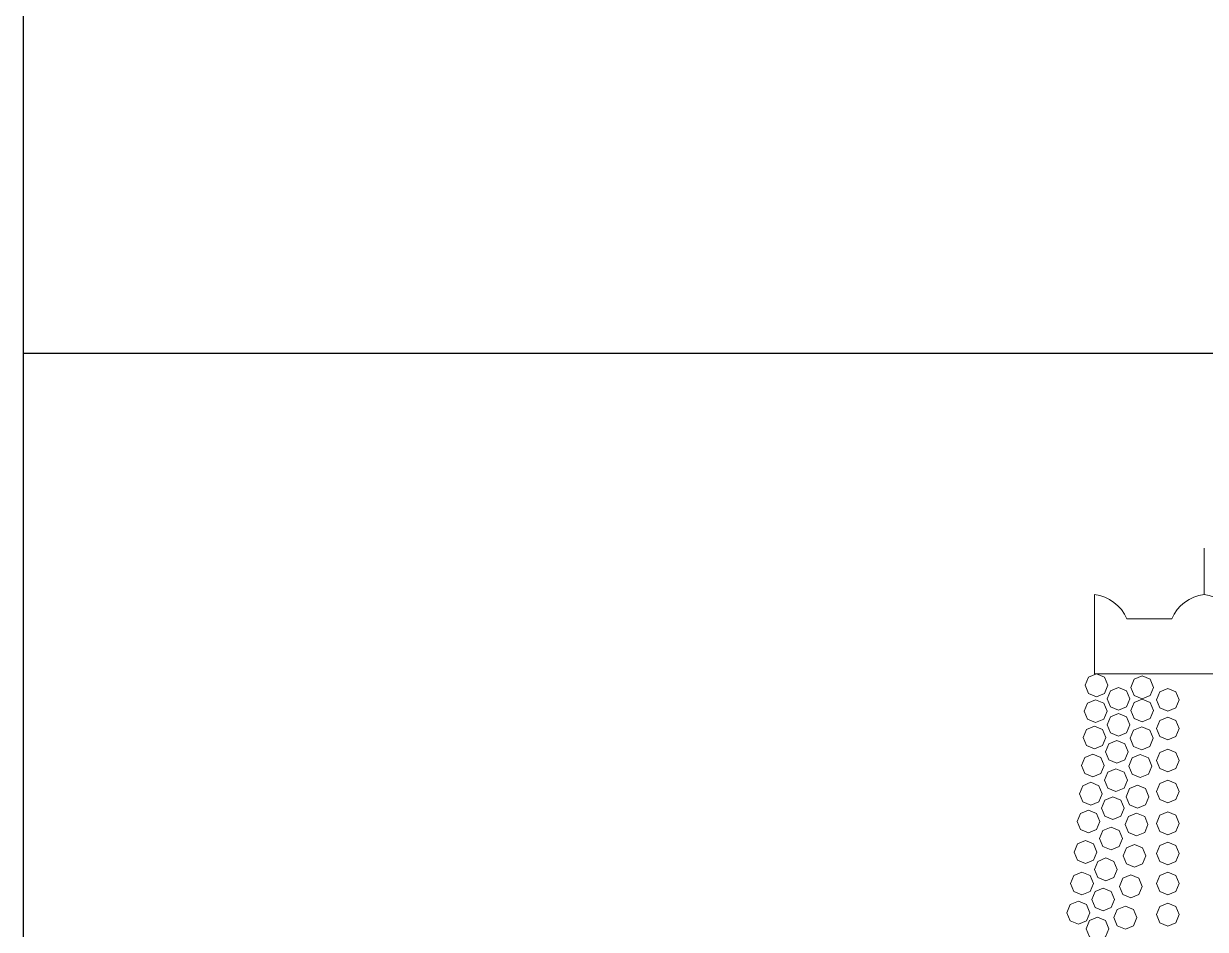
# Model space of a CAD drawing. Header units: inches. Extents: x 193287 to 241687, y 437648 to 550079.
# Drawn here: x 234240.5 to 234448, y 463353.1 to 463512.1 of the extents above; entities that cross this region are included whole.
import ezdxf

# ---------------------------------------------------------------- set-up
doc = ezdxf.new("R2010")
doc.units = ezdxf.units.IN
doc.header["$MEASUREMENT"] = 0
doc.linetypes.add('HIDDEN', pattern=[0.375, 0.25, -0.125])
for name, color, linetype in [('CQ Light Elevation', 4, 'Continuous'), ('CQ SPOT DETAIL DIMENSION', 9, 'Continuous'), ('CQ-legend tex box', 3, 'Continuous')]:
    doc.layers.add(name, color=color, linetype=linetype)
doc.layers.add('Glass', color=4, linetype='Continuous', lineweight=0)

# ---------------------------------------------------------------- blocks, each defined once
blk = doc.blocks.new('crystal ch 21')
at = {"layer": 'Glass', "color": 193, "lineweight": 0}
blk.add_line((38666.86, 39996.78), (38666.86, 40029.27), dxfattribs=at)
for points in [[(38666.86, 39996.78, 0.268728), (38644.16, 39979.74), (38612.57, 39979.74, 0.268741), (38589.87, 39996.78), (38589.87, 39941.04), (38666.86, 39941.01)], [(38666.86, 39996.78, -0.268728), (38689.56, 39979.74), (38721.14, 39979.74, -0.268741), (38743.85, 39996.78), (38743.85, 39941.04), (38666.86, 39941.01)]]:
    blk.add_lwpolyline(points, format="xyb", dxfattribs=at)
for points in [[(38591.32, 39941.04), (38596.98, 39938.7), (38599.32, 39933.04), (38596.98, 39927.39), (38591.32, 39925.04), (38585.67, 39927.39), (38583.32, 39933.04), (38585.67, 39938.7)], [(38623.4, 39939.63), (38629.05, 39937.28), (38631.4, 39931.63), (38629.05, 39925.97), (38623.4, 39923.63), (38617.74, 39925.97), (38615.4, 39931.63), (38617.74, 39937.28)], [(38606.75, 39931.53), (38612.41, 39929.19), (38614.75, 39923.53), (38612.41, 39917.87), (38606.75, 39915.53), (38601.09, 39917.87), (38598.75, 39923.53), (38601.09, 39929.19)], [(38641.47, 39930.82), (38647.12, 39928.47), (38649.47, 39922.82), (38647.12, 39917.16), (38641.47, 39914.82), (38635.81, 39917.16), (38633.47, 39922.82), (38635.81, 39928.47)], [(38590.69, 39922.94), (38596.35, 39920.6), (38598.69, 39914.94), (38596.35, 39909.28), (38590.69, 39906.94), (38585.04, 39909.28), (38582.69, 39914.94), (38585.04, 39920.6)], [(38623.4, 39923.3), (38629.05, 39920.95), (38631.4, 39915.3), (38629.05, 39909.64), (38623.4, 39907.3), (38617.74, 39909.64), (38615.4, 39915.3), (38617.74, 39920.95)], [(38606.74, 39913.31), (38612.39, 39910.96), (38614.74, 39905.31), (38612.39, 39899.65), (38606.74, 39897.31), (38601.08, 39899.65), (38598.74, 39905.31), (38601.08, 39910.96)], [(38641.47, 39910.69), (38647.12, 39908.35), (38649.47, 39902.69), (38647.12, 39897.03), (38641.47, 39894.69), (38635.81, 39897.03), (38633.47, 39902.69), (38635.81, 39908.35)], [(38589.84, 39904.48), (38595.49, 39902.14), (38597.84, 39896.48), (38595.49, 39890.82), (38589.84, 39888.48), (38584.18, 39890.82), (38581.84, 39896.48), (38584.18, 39902.14)], [(38623.07, 39903.83), (38628.72, 39901.49), (38631.07, 39895.83), (38628.72, 39890.18), (38623.07, 39887.83), (38617.41, 39890.18), (38615.07, 39895.83), (38617.41, 39901.49)], [(38605.58, 39894.38), (38611.24, 39892.04), (38613.58, 39886.38), (38611.24, 39880.73), (38605.58, 39878.38), (38599.92, 39880.73), (38597.58, 39886.38), (38599.92, 39892.04)], [(38588.68, 39884.74), (38594.34, 39882.4), (38596.68, 39876.74), (38594.34, 39871.09), (38588.68, 39868.74), (38583.02, 39871.09), (38580.68, 39876.74), (38583.02, 39882.4)], [(38622.07, 39884.37), (38627.73, 39882.03), (38630.07, 39876.37), (38627.73, 39870.71), (38622.07, 39868.37), (38616.42, 39870.71), (38614.07, 39876.37), (38616.42, 39882.03)], [(38641.47, 39888.29), (38647.12, 39885.94), (38649.47, 39880.29), (38647.12, 39874.63), (38641.47, 39872.29), (38635.81, 39874.63), (38633.47, 39880.29), (38635.81, 39885.94)], [(38605, 39874.4), (38610.66, 39872.06), (38613, 39866.4), (38610.66, 39860.75), (38605, 39858.4), (38599.35, 39860.75), (38597, 39866.4), (38599.35, 39872.06)], [(38641.47, 39866.53), (38647.12, 39864.19), (38649.47, 39858.53), (38647.12, 39852.88), (38641.47, 39850.53), (38635.81, 39852.88), (38633.47, 39858.53), (38635.81, 39864.19)], [(38587.27, 39864.93), (38592.93, 39862.58), (38595.27, 39856.93), (38592.93, 39851.27), (38587.27, 39848.93), (38581.61, 39851.27), (38579.27, 39856.93), (38581.61, 39862.58)], [(38620.06, 39862.85), (38625.72, 39860.51), (38628.06, 39854.85), (38625.72, 39849.2), (38620.06, 39846.85), (38614.41, 39849.2), (38612.06, 39854.85), (38614.41, 39860.51)], [(38602.83, 39854.83), (38608.48, 39852.49), (38610.83, 39846.83), (38608.48, 39841.18), (38602.83, 39838.83), (38597.17, 39841.18), (38594.83, 39846.83), (38597.17, 39852.49)], [(38585.64, 39845.5), (38591.3, 39843.16), (38593.64, 39837.5), (38591.3, 39831.85), (38585.64, 39829.5), (38579.99, 39831.85), (38577.64, 39837.5), (38579.99, 39843.16)], [(38619.48, 39843.36), (38625.14, 39841.02), (38627.48, 39835.36), (38625.14, 39829.7), (38619.48, 39827.36), (38613.82, 39829.7), (38611.48, 39835.36), (38613.82, 39841.02)], [(38641.47, 39844.13), (38647.12, 39841.79), (38649.47, 39836.13), (38647.12, 39830.47), (38641.47, 39828.13), (38635.81, 39830.47), (38633.47, 39836.13), (38635.81, 39841.79)], [(38601.5, 39833.43), (38607.16, 39831.09), (38609.5, 39825.43), (38607.16, 39819.77), (38601.5, 39817.43), (38595.84, 39819.77), (38593.5, 39825.43), (38595.84, 39831.09)], [(38583.56, 39823.99), (38589.21, 39821.64), (38591.56, 39815.99), (38589.21, 39810.33), (38583.56, 39807.99), (38577.9, 39810.33), (38575.56, 39815.99), (38577.9, 39821.64)], [(38618.02, 39821.25), (38623.68, 39818.91), (38626.02, 39813.25), (38623.68, 39807.59), (38618.02, 39805.25), (38612.37, 39807.59), (38610.02, 39813.25), (38612.37, 39818.91)], [(38641.47, 39823.03), (38647.12, 39820.68), (38649.47, 39815.03), (38647.12, 39809.37), (38641.47, 39807.03), (38635.81, 39809.37), (38633.47, 39815.03), (38635.81, 39820.68)], [(38597.85, 39811.8), (38603.51, 39809.45), (38605.85, 39803.8), (38603.51, 39798.14), (38597.85, 39795.8), (38592.2, 39798.14), (38589.85, 39803.8), (38592.2, 39809.45)], [(38581.11, 39801.93), (38586.77, 39799.59), (38589.11, 39793.93), (38586.77, 39788.27), (38581.11, 39785.93), (38575.45, 39788.27), (38573.11, 39793.93), (38575.45, 39799.59)], [(38615.49, 39799.86), (38621.15, 39797.52), (38623.49, 39791.86), (38621.15, 39786.2), (38615.49, 39783.86), (38609.83, 39786.2), (38607.49, 39791.86), (38609.83, 39797.52)], [(38641.47, 39801.92), (38647.12, 39799.58), (38649.47, 39793.92), (38647.12, 39788.27), (38641.47, 39785.92), (38635.81, 39788.27), (38633.47, 39793.92), (38635.81, 39799.58)], [(38595.91, 39790.65), (38601.56, 39788.31), (38603.91, 39782.65), (38601.56, 39776.99), (38595.91, 39774.65), (38590.25, 39776.99), (38587.91, 39782.65), (38590.25, 39788.31)], [(38578.55, 39781.39), (38584.21, 39779.05), (38586.55, 39773.39), (38584.21, 39767.74), (38578.55, 39765.39), (38572.89, 39767.74), (38570.55, 39773.39), (38572.89, 39779.05)], [(38611.57, 39777.94), (38617.23, 39775.6), (38619.57, 39769.94), (38617.23, 39764.28), (38611.57, 39761.94), (38605.92, 39764.28), (38603.57, 39769.94), (38605.92, 39775.6)], [(38641.47, 39780.02), (38647.12, 39777.67), (38649.47, 39772.02), (38647.12, 39766.36), (38641.47, 39764.02), (38635.81, 39766.36), (38633.47, 39772.02), (38635.81, 39777.67)], [(38591.99, 39770.16), (38597.65, 39767.82), (38599.99, 39762.16), (38597.65, 39756.5), (38591.99, 39754.16), (38586.33, 39756.5), (38583.99, 39762.16), (38586.33, 39767.82)]]:
    blk.add_lwpolyline(points, close=True, dxfattribs=at)
blk = doc.blocks.new('SMDS')
at = {"layer": 'CQ-legend tex box'}
blk.add_line((384632.87, 477257.76), (386097.22, 477257.76), dxfattribs=at)
blk.add_lwpolyline([(384632.87, 472716.65), (384632.87, 480364.08), (386097.23, 480364.08), (386097.2, 472716.65)], dxfattribs=at)
at = {"layer": 'CQ Light Elevation', "linetype": 'HIDDEN', "xscale": 0.25, "yscale": 0.25, "zscale": 0.25}
blk.add_blockref('crystal ch 21', (375173.47, 467216.17), dxfattribs=at)

msp = doc.modelspace()

# ---------------------------------------------------------------- block references
at = {"layer": 'CQ SPOT DETAIL DIMENSION'}
msp.add_blockref('SMDS', (-150392.368, -13803.482), dxfattribs=at)

doc.saveas('drawing.dxf')
